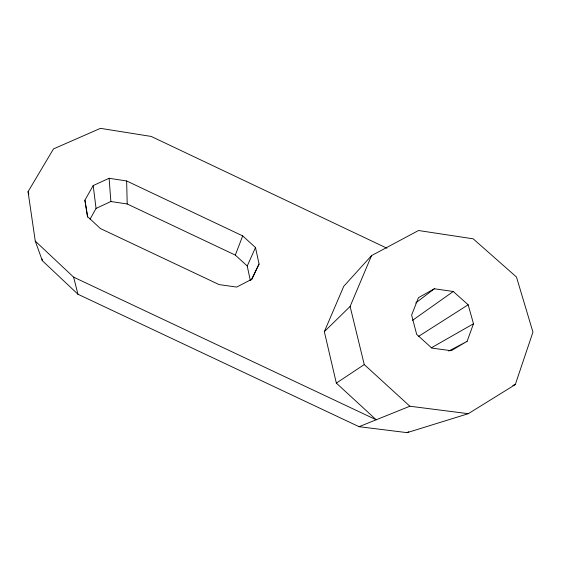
<?xml version="1.0" encoding="UTF-8"?>
<svg xmlns="http://www.w3.org/2000/svg" width="561" height="561" viewBox="0 0 561 561"><rect width="100%" height="100%" fill="white"/><g stroke="black" fill="none" stroke-linecap="round" stroke-linejoin="round"><path stroke-width="0.84" d="M35.266 241.097L42.327 260.683L77.965 294.252L359.061 426.69L407.118 432.65L468.309 413.688L515.286 384.58L532.95 332.098L516.464 277.008L473.182 238.825L418.52 230.515L371.543 255.606L343.767 286.271L324.335 331.656L336.341 383.107L376.207 419.782L73.603 277.141L35.266 241.097L28.05 191.694L53.505 148.903L100.447 128.35L151.197 136.435L386.929 248.207M467.096 341.34L473.491 323.76L468.162 304.791L453.26 291.496L434.354 288.768L418.45 297.688L411.62 315.079L416.683 334.398L431.851 348.086L451.191 350.723L467.096 341.34L448.737 351.046M250.346 280.619L247.226 265.998L235.311 255.101L242.689 235.886L126.646 180.965L109.115 178.286L93.182 185.565L84.907 200.193L87.565 217.107M324.335 331.656L350.106 306.453L371.543 255.606M247.226 265.998L255.493 247.548L242.689 235.886M255.493 247.548L259.07 264.021L251.952 279.147L236.672 287.078L219.092 284.602L100.405 228.537L87.614 216.658L84.907 200.193M251.265 279.918L259.07 264.021M90.076 219.127L96.05 208.426L110.875 201.525L127.2 203.973L235.311 255.101M415.694 302.989L434.354 288.768M412.524 320.345L453.26 291.496M336.341 383.107L364.25 364.559L350.106 306.453M418.464 336.425L468.162 304.791M407.118 432.65L408.611 431.739M431.185 347.904L473.491 323.76M359.061 426.69L409.86 406.227L468.309 413.688M512.831 385.435L515.286 384.58M364.25 364.559L409.86 406.227M28.05 191.694L28.849 194.134M73.603 277.141L77.965 294.252M42.075 258.965L42.327 260.683M93.182 185.565L96.05 208.426M109.115 178.286L110.875 201.525M126.646 180.965L127.2 203.973"/></g></svg>
